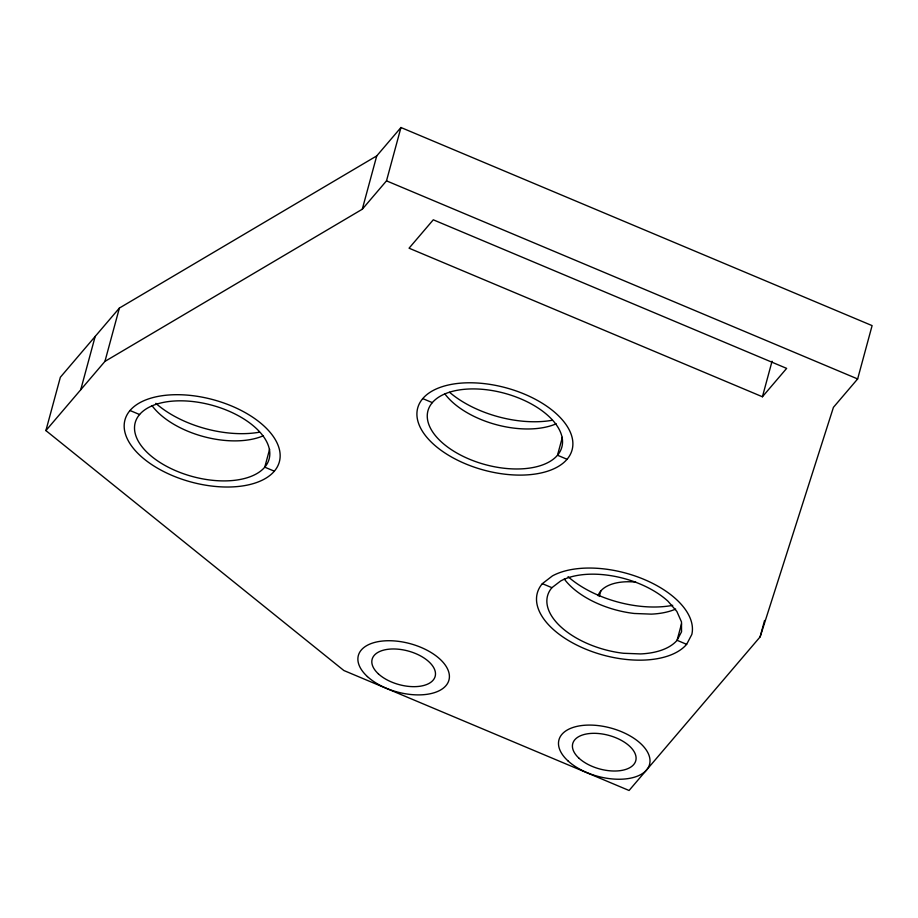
<?xml version="1.0" encoding="UTF-8"?>
<svg xmlns="http://www.w3.org/2000/svg" width="918" height="918" viewBox="0 0 918 918"><rect width="100%" height="100%" fill="white"/><g stroke="black" fill="none" stroke-linecap="round" stroke-linejoin="round"><path stroke-width="1.38" d="M45.9 430.588L60.358 377.252L119.386 308.058L376.736 155.899L400.959 127.51L872.1 325.615L857.641 378.95L833.429 407.34L760.127 636.885L629.071 790.49L343.848 670.507L45.9 430.588L104.939 361.394L362.277 209.235L386.501 180.846L400.959 127.51M80.715 389.783L95.174 336.447M104.939 361.394L119.386 308.058M269.617 449.235L264.763 467.17A69.378 36.961 15.2 0 1 148.613 453.825A69.378 36.961 15.2 0 1 193.182 401.579A69.378 36.961 15.2 0 1 264.763 467.17L274.333 471.186A79.992 42.618 15.2 0 0 191.805 395.566A79.992 42.618 15.2 0 0 140.42 455.798A79.992 42.618 15.2 0 0 274.333 471.186M362.277 209.235L376.736 155.899M562.355 437.324L557.49 455.248A69.378 36.961 15.2 0 1 441.351 441.902A69.378 36.961 15.2 0 1 485.92 389.668A69.378 36.961 15.2 0 1 557.49 455.248L567.06 459.275A79.992 42.618 15.2 0 0 484.543 383.655A79.992 42.618 15.2 0 0 433.158 443.887A79.992 42.618 15.2 0 0 567.06 459.275M599.305 596.47L600.785 591.02M681.523 623.838L677.071 640.305A69.378 36.961 15.2 0 1 640.546 653.926L623.494 653.272A69.378 36.961 15.2 0 1 551.913 587.681L542.343 583.664L552.429 575.896A79.992 42.618 15.2 0 1 644.103 579.43A79.992 42.618 15.2 0 1 691.805 634.499L686.641 644.333A79.992 42.618 15.2 0 1 584.823 648.774A79.992 42.618 15.2 0 1 542.343 583.664M762.422 396.771L786.646 368.382L433.285 219.804L409.061 248.193L762.422 396.771L772.061 361.222M760.127 636.885L764.568 620.476M551.913 587.681L560.657 580.979A69.378 36.961 15.2 0 1 668.006 601.233L676.876 611.48L681.489 621.911L681.535 631.813L677.071 640.305L686.641 644.333M386.501 180.846L857.641 378.95M422.773 398.607L432.344 402.635M130.035 410.518L139.605 414.546M556.17 423.806A69.378 36.961 15.2 0 1 444.76 393.742M675.682 609.07A69.378 36.961 15.2 0 1 651.321 614.131L634.281 613.476A69.378 36.961 15.2 0 1 564.272 578.994M263.432 435.717A69.378 36.961 15.2 0 1 152.021 405.653M551.913 420.329A79.992 42.618 15.2 0 1 449.556 392.284M259.174 432.24A79.992 42.618 15.2 0 1 155.831 403.335M672.733 605.341A79.992 42.618 15.2 0 1 568.081 576.688M598.077 595.656A46.933 25.004 15.2 0 1 635.726 582.115M367.418 676.577A46.933 25.004 15.2 0 0 445.987 685.608A46.933 25.004 15.2 0 0 397.563 641.234A46.933 25.004 15.2 0 0 367.418 676.577M378.434 673.904A32.646 17.396 15.2 0 0 433.101 680.204A32.646 17.396 15.2 0 0 399.433 649.324A32.646 17.396 15.2 0 0 378.434 673.904M568.024 760.93A46.933 25.004 15.2 0 0 646.593 769.961A46.933 25.004 15.2 0 0 598.169 725.587A46.933 25.004 15.2 0 0 568.024 760.93M579.04 758.257A32.646 17.396 15.2 0 0 633.707 764.556A32.646 17.396 15.2 0 0 600.039 733.677A32.646 17.396 15.2 0 0 579.04 758.257"/></g></svg>
